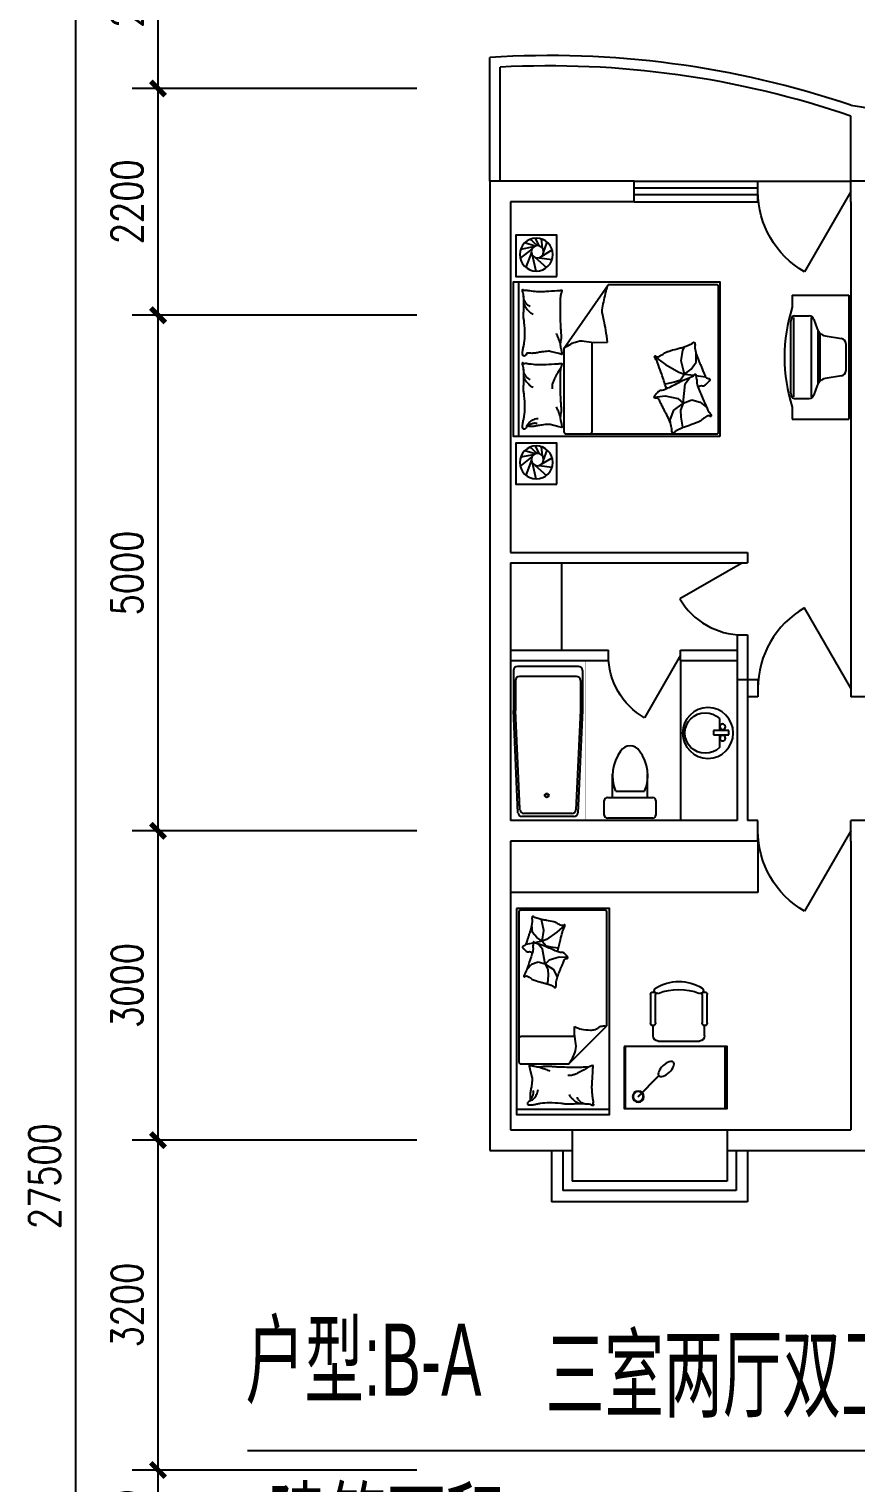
# Model space of a CAD drawing. Header units: millimetres. Extents: x 921 to 48431, y 453 to 41754.
# Drawn here: x 1517 to 9533, y 18397 to 32497 of the extents above; entities that cross this region are included whole.
import ezdxf
from ezdxf.enums import TextEntityAlignment as Align

# ---------------------------------------------------------------- set-up
doc = ezdxf.new("R2010")
doc.units = ezdxf.units.MM
for name, color, linetype in [('3', 7, 'Continuous'), ('4', 7, 'Continuous'), ('JJ', 8, 'Continuous'), ('LINE', 7, 'Continuous'), ('PUB_DIM', 3, 'Continuous'), ('PUB_WINDW', 7, 'Continuous'), ('T', 7, 'Continuous'), ('TOILET', 7, 'Continuous'), ('WALL', 255, 'Continuous'), ('WINDOW', 2, 'Continuous')]:
    doc.layers.add(name, color=color, linetype=linetype)
doc.styles.add('DIM_FONT', font='SIMPLEX', dxfattribs={"width": 0.8})
doc.styles.add('SIMPLEX', font='SIMPLEX.SHX')
doc.styles.get("Standard").update_dxf_attribs({"font": 'arial.ttf'})
doc.styles.add('STYLE1', font='swissko.ttf', dxfattribs={"width": 0.8})
doc.dimstyles.new('NORMAL', dxfattribs={"dimscale": 2, "dimtxt": 300, "dimasz": 1, "dimexe": 250, "dimexo": 300, "dimgap": 0.09, "dimtad": 1, "dimtoh": 1, "dimdec": 0, "dimzin": 0, "dimdsep": 46, "dimtxsty": 'DIM_FONT', "dimcen": 0.09, "dimadec": 0, "dimazin": 0, "dimtfac": 1, "dimtdec": 0, "dimtix": 1, "dimtofl": 0, "dimtmove": 2, "dimatfit": 3, "dimfxl": 1, "dimtolj": 1, "dimtzin": 0, "dimarcsym": 0})

# ---------------------------------------------------------------- blocks, each defined once
blk = doc.blocks.new('_DIMX')
at = {"const_width": 50}
blk.add_lwpolyline([(-70, -70), (70, 70)], dxfattribs=at)
blk = doc.blocks.new('*D47')
at = {"color": 4, "linetype": 'ByBlock', "transparency": 16777216}
for p, q in [((554694, -300900), (551136, -300900)), ((551386, -300901), (551386, -328399)), ((554694, -328400), (551136, -328400))]:
    blk.add_line(p, q, dxfattribs=at)
at = {"layer": 'DEFPOINTS', "color": 0, "linetype": 'ByBlock', "transparency": 16777216}
for p in [(554994, -300900), (551386, -328400), (554994, -328400)]:
    blk.add_point(p, dxfattribs=at)
at = {"color": 4, "linetype": 'ByBlock', "transparency": 16777216}
for p, rotation in [((551386, -300900), 90), ((551386, -328400), 270)]:
    blk.add_blockref('_DIMX', p, dxfattribs=dict(at, rotation=rotation))
at = {"color": 7, "linetype": 'ByBlock', "transparency": 16777216, "insert": (551086, -314650), "char_height": 300, "attachment_point": 5, "rotation": 90, "style": 'DIM_FONT'}
blk.add_mtext('\\A1;27500', dxfattribs=at)
blk = doc.blocks.new('*D43')
at = {"color": 4, "linetype": 'ByBlock', "transparency": 16777216}
for p, q in [((554694, -306300), (551936, -306300)), ((552186, -311299), (552186, -306301)), ((554694, -311300), (551936, -311300))]:
    blk.add_line(p, q, dxfattribs=at)
at = {"layer": 'DEFPOINTS', "color": 0, "linetype": 'ByBlock', "transparency": 16777216}
for p in [(552186, -306300), (554994, -306300), (554994, -311300)]:
    blk.add_point(p, dxfattribs=at)
at = {"color": 4, "linetype": 'ByBlock', "transparency": 16777216}
for p, rotation in [((552186, -306300), 90), ((552186, -311300), 270)]:
    blk.add_blockref('_DIMX', p, dxfattribs=dict(at, rotation=rotation))
at = {"color": 7, "linetype": 'ByBlock', "transparency": 16777216, "insert": (551886, -308800), "char_height": 300, "attachment_point": 5, "rotation": 90, "style": 'DIM_FONT'}
blk.add_mtext('\\A1;5000', dxfattribs=at)
blk = doc.blocks.new('_DBLK')
blk.add_line((-0.5, 0), (0, -0.866))
blk.add_arc((-0.5, 0), 1, 300, 0)
at = {"style": 'SIMPLEX', "flags": 9}
blk.add_attdef('A', text='', height=1, dxfattribs=at).set_placement((0, 1.5), align=Align.MIDDLE)
blk = doc.blocks.new('M_E10')
for p, q in [((-740, -70), (-740, -680)), ((-700, -30), (-302, -30)), ((-640, -90), (-640, -660)), ((-600, -50), (-300, -50)), ((-300, -50), (695, -96)), ((-298, -30), (724, -76)), ((730, -136), (730, -614)), ((760, -116), (760, -634)), ((-700, -720), (-302, -720)), ((-600, -700), (-300, -700)), ((695, -654), (-300, -700)), ((685, -654), (-300, -700)), ((724, -674), (-298, -720))]:
    blk.add_line(p, q)
at = {"const_width": 1.5}
for points in [[(-800, 0), (800, 0)], [(-800, -750), (-800, 0)], [(800, 0), (800, -750)], [(800, -750), (-800, -750)]]:
    blk.add_lwpolyline(points, dxfattribs=at)
for radius in [20, 16]:
    blk.add_circle((550, -386), radius)
for centre, start, end in [((-700, -70), 90, 180), ((-600, -90), 90, 180), ((-302, -70), 83.7966, 90), ((690, -136), 0, 83.3675), ((720, -116), 0, 83.7966), ((-700, -680), 180, 270), ((-600, -660), 180, 270), ((-302, -680), 270, 276.2034), ((690, -614), 276.6325, 0), ((720, -634), 276.2034, 0)]:
    blk.add_arc(centre, 40, start, end)
at = {"width": 0.8, "flags": 9}
for tag in ['XSIZE', 'YSIZE']:
    blk.add_attdef(tag, (0, 0), '', height=0.5, dxfattribs=at)
blk = doc.blocks.new('M_E33IEP')
for p, q in [((44, -21), (44, 20)), ((44, 20), (194, 20)), ((135, 135), (135, 20)), ((194, 20), (194, -21)), ((194, -21), (44, -21)), ((135, -21), (135, -144))]:
    blk.add_line(p, q)
for centre, radius in [((248, -5), 246), ((106, 56), 26.7), ((105, -55), 26.7)]:
    blk.add_circle(centre, radius)
blk.add_arc((274, -5), 197, 225.2527, 134.7473)
at = {"style": 'DIM_FONT', "width": 0.8, "flags": 9}
for tag in ['XSIZE', 'YSIZE']:
    blk.add_attdef(tag, (0, 0), '', height=0.5, dxfattribs=at)
at = {"width": 0.8, "flags": 9}
for tag in ['XSIZE', 'YSIZE']:
    blk.add_attdef(tag, (2, -251), '', height=150, dxfattribs=at)
blk = doc.blocks.new('*D42')
at = {"color": 4, "linetype": 'ByBlock', "transparency": 16777216}
for p, q in [((554694, -311300), (551936, -311300)), ((552186, -314299), (552186, -311301)), ((554694, -314300), (551936, -314300))]:
    blk.add_line(p, q, dxfattribs=at)
at = {"layer": 'DEFPOINTS', "color": 0, "linetype": 'ByBlock', "transparency": 16777216}
for p in [(552186, -311300), (554994, -311300), (554994, -314300)]:
    blk.add_point(p, dxfattribs=at)
at = {"color": 4, "linetype": 'ByBlock', "transparency": 16777216}
for p, rotation in [((552186, -311300), 90), ((552186, -314300), 270)]:
    blk.add_blockref('_DIMX', p, dxfattribs=dict(at, rotation=rotation))
at = {"color": 7, "linetype": 'ByBlock', "transparency": 16777216, "insert": (551886, -312800), "char_height": 300, "attachment_point": 5, "rotation": 90, "style": 'DIM_FONT'}
blk.add_mtext('\\A1;3000', dxfattribs=at)
blk = doc.blocks.new('*D41')
at = {"color": 4, "linetype": 'ByBlock', "transparency": 16777216}
for p, q in [((554694, -314300), (551936, -314300)), ((552186, -317499), (552186, -314301)), ((554694, -317500), (551936, -317500))]:
    blk.add_line(p, q, dxfattribs=at)
at = {"layer": 'DEFPOINTS', "color": 0, "linetype": 'ByBlock', "transparency": 16777216}
for p in [(552186, -314300), (554994, -314300), (554994, -317500)]:
    blk.add_point(p, dxfattribs=at)
at = {"color": 4, "linetype": 'ByBlock', "transparency": 16777216}
for p, rotation in [((552186, -314300), 90), ((552186, -317500), 270)]:
    blk.add_blockref('_DIMX', p, dxfattribs=dict(at, rotation=rotation))
at = {"color": 7, "linetype": 'ByBlock', "transparency": 16777216, "insert": (551886, -315900), "char_height": 300, "attachment_point": 5, "rotation": 90, "style": 'DIM_FONT'}
blk.add_mtext('\\A1;3200', dxfattribs=at)
blk = doc.blocks.new('*D40')
at = {"color": 4, "linetype": 'ByBlock', "transparency": 16777216}
for p, q in [((554694, -317500), (551936, -317500)), ((552186, -318699), (552186, -317501)), ((554694, -318700), (551936, -318700))]:
    blk.add_line(p, q, dxfattribs=at)
at = {"layer": 'DEFPOINTS', "color": 0, "linetype": 'ByBlock', "transparency": 16777216}
for p in [(552186, -317500), (554994, -317500), (554994, -318700)]:
    blk.add_point(p, dxfattribs=at)
at = {"color": 4, "linetype": 'ByBlock', "transparency": 16777216}
for p, rotation in [((552186, -317500), 90), ((552186, -318700), 270)]:
    blk.add_blockref('_DIMX', p, dxfattribs=dict(at, rotation=rotation))
at = {"color": 7, "linetype": 'ByBlock', "transparency": 16777216, "insert": (551886, -318100), "char_height": 300, "attachment_point": 5, "rotation": 90, "style": 'DIM_FONT'}
blk.add_mtext('\\A1;1200', dxfattribs=at)
blk = doc.blocks.new('M_C18')
at = {"linetype": 'Continuous'}
for p, q in [((-565, 349), (-565, -348)), ((595, 349), (595, -348))]:
    blk.add_line(p, q, dxfattribs=at)
blk.add_lwpolyline([(-582, -348), (-582, 352), (618, 352), (618, -348)], close=True, dxfattribs=at)
at = {"width": 0.8, "flags": 9}
for tag in ['XSIZE', 'YSIZE']:
    blk.add_attdef(tag, (0, 0), '', height=0.5, dxfattribs=at)
blk = doc.blocks.new('U_B21OCI')
for p, q in [((-331, 340), (-132, 137)), ((-330, 341), (-131, 138))]:
    blk.add_line(p, q)
for radius in [54, 48.4]:
    blk.add_circle((-331, 340), radius)
blk.add_ellipse((-60, 72), major_axis=(69.7, -66.4), ratio=0.460894)
at = {"style": 'DIM_FONT', "width": 0.6, "flags": 9}
for tag in ['XSIZE', 'YSIZE']:
    blk.add_attdef(tag, (0, 0), '', height=0.5, dxfattribs=at)
blk = doc.blocks.new('U_B1BIY')
at = {"layer": 'PUB_DIM'}
blk.add_blockref('U_B21OCI', (60, -72), dxfattribs=at)
at = {"style": 'DIM_FONT', "width": 0.8, "flags": 9}
for tag in ['XSIZE', 'YSIZE']:
    blk.add_attdef(tag, (0, 0), '', height=0.5, dxfattribs=at)
blk = doc.blocks.new('M_C32CXI')
for p, q in [((-188, 275), (87, 275)), ((87, 225), (-188, 225)), ((212, 250), (112, 250)), ((262, 200), (262, -200)), ((-188, -225), (87, -225)), ((87, -275), (-188, -275)), ((212, -250), (112, -250))]:
    blk.add_line(p, q)
for centre, radius, start, end in [((111, 0), 426, 148.1092, 211.8908), ((-227, 210), 28.1, 338.7607, 148.1092), ((314, 0), 552, 158.7607, 201.2393), ((-188, 250), 25, 90, 270), ((87, 250), 25, 270, 90), ((212, 200), 50, 0, 90), ((-227, -210), 28.1, 211.8908, 21.2393), ((-188, -250), 25, 90, 270), ((87, -250), 25, 270, 90), ((212, -200), 50, 270, 0)]:
    blk.add_arc(centre, radius, start, end)
at = {"width": 0.8, "flags": 9}
for tag in ['XSIZE', 'YSIZE']:
    blk.add_attdef(tag, (0, 0), '', height=0.5, dxfattribs=at)
blk = doc.blocks.new('M_C55HKH')
for p, q in [((0, -52), (900, -52)), ((26, -509), (26, -1968)), ((503, -489), (46, -489)), ((503, -489), (872, -858)), ((46, -761), (564, -761)), ((872, -1968), (872, -858)), ((146, -1456), (100, -1409)), ((278, -1459), (305, -1407)), ((299, -1273), (295, -1270)), ((307, -1352), (299, -1273)), ((305, -1407), (307, -1352)), ((357, -1410), (393, -1337)), ((393, -1337), (392, -1318)), ((211, -1478), (146, -1456)), ((278, -1459), (211, -1478)), ((278, -1459), (251, -1606)), ((278, -1459), (357, -1410)), ((317, -1498), (278, -1459)), ((412, -1527), (317, -1498)), ((495, -1523), (412, -1527)), ((163, -1664), (89, -1649)), ((249, -1682), (175, -1667)), ((249, -1682), (196, -1718)), ((219, -1643), (211, -1652)), ((251, -1606), (219, -1643)), ((249, -1682), (286, -1639)), ((249, -1682), (266, -1787)), ((292, -1700), (249, -1682)), ((286, -1639), (333, -1628)), ((333, -1628), (405, -1618)), ((154, -1766), (147, -1841)), ((196, -1718), (154, -1766)), ((266, -1787), (243, -1892)), ((391, -1769), (292, -1700)), ((469, -1839), (391, -1769)), ((46, -1988), (852, -1988))]:
    blk.add_line(p, q)
blk.add_lwpolyline([(0, -2000), (0, 0), (900, 0), (900, -2000)], close=True)
for points in [[(135, -134, -0.263368), (107, -115, -0.494818), (116, -96, -0.049225), (134, -94, -0.036831), (158, -96, -0.031893), (196, -104, 0.035782), (230, -111, 0.032941), (319, -117, 0.026564), (430, -111, 0.017905), (468, -106, -0.033397), (488, -104, -0.03204), (525, -104, 0.018442), (590, -107, 0.010837), (654, -107, 0.014624), (702, -104, 0.111249), (725, -96, -0.153708), (742, -92, -0.076444), (749, -94, -0.215512), (751, -96, -0.585858), (748, -99, 0.363489), (744, -102, 0.191716), (743, -113, -0.129675), (745, -130, -0.01735), (742, -147, 0.019326), (740, -162, 0.018818), (733, -230, 0.021828), (732, -289, 0.006204), (734, -323, 0.001963), (740, -430, 0.028341), (744, -466, -0.117014), (744, -475, -0.36606), (742, -476, -0.03973), (728, -473, -0.048309), (715, -468, 0.062981), (704, -464, 0.04058), (681, -461, 0.014345), (614, -458, 0.005484), (488, -459, 0.007153), (392, -462, 0.008762), (350, -465, -0.008153), (304, -468, -0.06251), (247, -463, 0.078669), (201, -461, 0.047825), (179, -466, -0.034494), (148, -473, -0.023571), (123, -476, -0.510228), (122, -475), (129, -445), (150, -363, 0.073041), (152, -343, 0.023305), (146, -282, 0.018299), (142, -259, -0.01097), (135, -221, -0.042281), (132, -187, -0.027201), (135, -133)], [(135, -134, -0.077379), (170, -159, -0.077379), (195, -194, -0.047525), (205, -218, -0.047525), (210, -244)], [(609, -107, 0.027842), (585, -118, 0.048685), (573, -126, 0.023666), (545, -150, 0.031223), (526, -171, 0.046801), (521, -179, 0.023191), (513, -196)], [(691, -102, 0.088153), (656, -105, 0.088153), (625, -120, 0.077547), (604, -142, 0.077547), (590, -169)], [(133, -150, -0.05369), (148, -163, -0.070312), (156, -175, -0.015448), (159, -183, -0.013244), (163, -194, -0.082127), (166, -212, -0.064164), (163, -235)], [(225, -460, 0.009729), (253, -451, 0.009729), (280, -441, 0.007971), (301, -432, 0.007971), (323, -423)], [(695, -462, 0.016108), (656, -436, 0.024599), (629, -421, 0.009477), (580, -397, 0.015937), (550, -385, 0.072521), (534, -381, 0.033339), (498, -381)], [(503, -489, -0.085272), (566, -599, -0.124044), (575, -686), (562, -782), (563, -854)], [(563, -854, -0.027362), (602, -838, -0.040834), (629, -830, -0.038441), (717, -821, -0.076528), (761, -826, -0.103649), (788, -840, 0.093398), (818, -857, 0.072727), (841, -861, 0.052315), (872, -858)], [(400, -1581, 0.025626), (402, -1591, 0.0108), (426, -1697, 0.00456), (445, -1769, 0.01125), (454, -1797, 0.069394), (462, -1813, -0.079756), (468, -1827, -0.106399), (469, -1839, -0.328642), (466, -1842, -0.299547), (461, -1840, 0.189917), (454, -1835, 0.033518), (446, -1833, 0.075627), (442, -1833, 0.053489), (436, -1835, 0.017838), (418, -1843, 0.038394), (397, -1855, -0.059529), (384, -1862, -0.035943), (362, -1869, -0.011245), (291, -1884, -0.006203), (259, -1889, 0.010783), (241, -1893, 0.019485), (230, -1895, 0.005062), (188, -1908, 0.101392), (167, -1919, -0.223768), (156, -1922, -0.25558), (153, -1920, -0.081563), (150, -1907, -0.071805), (151, -1893, 0.069985), (152, -1879, 0.03546), (145, -1831, 0.029432), (130, -1774, 0.001554), (121, -1746, -0.00152), (112, -1718, -0.004735), (102, -1689, 0.00382), (91, -1653, 0.296001), (66, -1634, -0.649774), (61, -1616, -0.02319), (65, -1613, 0.0288), (68, -1610, 0.005727), (73, -1605, -0.004358), (80, -1599, -0.027528), (94, -1586, -0.046214), (104, -1580, -0.194121), (117, -1579, 0.133719), (137, -1580, 0.005779), (155, -1575, 0.008882)]]:
    blk.add_lwpolyline(points, format="xyb")
blk.add_lwpolyline([(345, -1251, 0.101392), (366, -1238, -0.223768), (377, -1234, -0.25558), (380, -1236, -0.081563), (384, -1249, -0.071805), (384, -1263, 0.069985), (384, -1277, 0.03546), (394, -1324, 0.029432), (414, -1380, 0.001554), (425, -1407, -0.00152), (437, -1434, -0.004735), (448, -1462, 0.00382), (462, -1497, 0.296001), (488, -1515, -0.649774), (495, -1532, -0.02319), (491, -1536, 0.0288), (488, -1539, 0.005727), (484, -1544, -0.004358), (478, -1551, -0.027528), (464, -1564, -0.046214), (455, -1571, -0.194121), (442, -1573, 0.133719), (422, -1574, 0.011505), (387, -1586, 0.008882), (343, -1604, 0.012426), (286, -1629, -0.033612), (264, -1637), (218, -1652), (182, -1663, 0.224341), (170, -1674, -0.722772), (163, -1673, -0.103513), (163, -1670, 0.053465), (163, -1664, 0.030109), (161, -1646, -0.031436), (159, -1628, -0.05324), (160, -1616, 0.05518), (161, -1604, 0.056271), (157, -1583, 0.0108), (124, -1480, 0.00456), (100, -1409, 0.01125), (89, -1381, 0.069394), (80, -1366, -0.079756), (73, -1353, -0.106399), (71, -1341, -0.328642), (74, -1338, -0.299547), (79, -1340, 0.189917), (86, -1344, 0.033518), (94, -1345, 0.075627), (98, -1345, 0.053489), (104, -1343, 0.017838), (122, -1333, 0.038394), (141, -1319, -0.059529), (154, -1311, -0.035943), (175, -1303, -0.011245), (245, -1283, -0.006203), (276, -1275, 0.010783), (295, -1270, 0.019485), (305, -1266, 0.005062)], format="xyb", close=True)
for centre, start, end in [((46, -509), 90, 180), ((46, -741), 180, 270), ((46, -1968), 180, 270), ((852, -1968), 270, 0)]:
    blk.add_arc(centre, 20, start, end)
at = {"style": 'DIM_FONT', "width": 0.8, "flags": 9}
for tag in ['XSIZE', 'YSIZE']:
    blk.add_attdef(tag, (0, 0), '', height=0.5, dxfattribs=at)
blk = doc.blocks.new('M_E24TTP')
at = {"layer": 'TOILET', "color": 7}
for p, q in [((-170, 200), (-170, 430)), ((170, 200), (170, 430)), ((-250, 30), (-250, 170)), ((-220, 200), (220, 200)), ((-140, 260), (140, 260)), ((250, 170), (250, 30)), ((220, 0), (-220, 0))]:
    blk.add_line(p, q, dxfattribs=at)
for centre, radius, start, end in [((227, 413), 398, 143.3619, 202.5495), ((0, 590), 110, 33.4509, 146.5491), ((-227, 413), 398, 337.4505, 36.6381), ((-220, 170), 30, 90, 180), ((220, 170), 30, 0, 90), ((-220, 30), 30, 180, 270), ((220, 30), 30, 270, 0)]:
    blk.add_arc(centre, radius, start, end, dxfattribs=at)
at = {"style": 'DIM_FONT', "width": 0.8, "flags": 9}
for tag in ['XSIZE', 'YSIZE']:
    blk.add_attdef(tag, (0, 0), '', height=0.5, dxfattribs=at)
blk = doc.blocks.new('*D45')
at = {"color": 4, "linetype": 'ByBlock', "transparency": 16777216}
for p, q in [((554694, -302100), (551936, -302100)), ((552186, -304099), (552186, -302101)), ((554694, -304100), (551936, -304100))]:
    blk.add_line(p, q, dxfattribs=at)
at = {"layer": 'DEFPOINTS', "color": 0, "linetype": 'ByBlock', "transparency": 16777216}
for p in [(552186, -302100), (554994, -302100), (554994, -304100)]:
    blk.add_point(p, dxfattribs=at)
at = {"color": 4, "linetype": 'ByBlock', "transparency": 16777216}
for p, rotation in [((552186, -302100), 90), ((552186, -304100), 270)]:
    blk.add_blockref('_DIMX', p, dxfattribs=dict(at, rotation=rotation))
at = {"color": 7, "linetype": 'ByBlock', "transparency": 16777216, "insert": (551886, -303100), "char_height": 300, "attachment_point": 5, "rotation": 90, "style": 'DIM_FONT'}
blk.add_mtext('\\A1;2000', dxfattribs=at)
blk = doc.blocks.new('*D44')
at = {"color": 4, "linetype": 'ByBlock', "transparency": 16777216}
for p, q in [((554694, -304100), (551936, -304100)), ((552186, -306299), (552186, -304101)), ((554694, -306300), (551936, -306300))]:
    blk.add_line(p, q, dxfattribs=at)
at = {"layer": 'DEFPOINTS', "color": 0, "linetype": 'ByBlock', "transparency": 16777216}
for p in [(552186, -304100), (554994, -304100), (554994, -306300)]:
    blk.add_point(p, dxfattribs=at)
at = {"color": 4, "linetype": 'ByBlock', "transparency": 16777216}
for p, rotation in [((552186, -304100), 90), ((552186, -306300), 270)]:
    blk.add_blockref('_DIMX', p, dxfattribs=dict(at, rotation=rotation))
at = {"color": 7, "linetype": 'ByBlock', "transparency": 16777216, "insert": (551886, -305200), "char_height": 300, "attachment_point": 5, "rotation": 90, "style": 'DIM_FONT'}
blk.add_mtext('\\A1;2200', dxfattribs=at)
blk = doc.blocks.new('M_C5')
for p, q in [((-60, 63), (-50, 152)), ((-28, 86), (7, 160)), ((-9, 88), (59, 149)), ((-54, -14), (-154, 45)), ((-71, 21), (-106, 120)), ((12, 83), (112, 114)), ((26, 75), (152, 50)), ((42, 53), (156, -35)), ((48, 21), (102, -123)), ((-26, -30), (-153, -47)), ((14, -26), (-99, -126)), ((41, -2), (5, -160))]:
    blk.add_line(p, q)
for centre, radius in [((0, 0), 160), ((-11, 28), 60)]:
    blk.add_circle(centre, radius)
at = {"width": 0.8, "flags": 9}
for tag in ['XSIZE', 'YSIZE']:
    blk.add_attdef(tag, (0, 0), '', height=0.5, dxfattribs=at)
blk = doc.blocks.new('M_C54TQD')
for p, q in [((0, -52), (1500, -52)), ((26, -509), (26, -1968)), ((853, -489), (46, -489)), ((853, -489), (1472, -916)), ((46, -761), (915, -761)), ((1472, -1968), (1472, -916)), ((381, -1368), (395, -1471)), ((778, -1368), (698, -1472)), ((161, -1514), (137, -1518)), ((255, -1552), (161, -1514)), ((395, -1471), (369, -1593)), ((528, -1559), (509, -1470)), ((698, -1472), (623, -1603)), ((90, -1638), (87, -1645)), ((188, -1621), (90, -1638)), ((257, -1618), (188, -1621)), ((324, -1645), (255, -1552)), ((324, -1645), (257, -1618)), ((369, -1593), (324, -1645)), ((324, -1645), (510, -1664)), ((324, -1645), (355, -1728)), ((510, -1664), (560, -1700)), ((548, -1617), (528, -1559)), ((605, -1658), (548, -1617)), ((605, -1658), (594, -1752)), ((623, -1603), (605, -1658)), ((605, -1658), (734, -1626)), ((605, -1658), (655, -1721)), ((734, -1626), (837, -1640)), ((837, -1640), (873, -1660)), ((335, -1810), (281, -1873)), ((355, -1728), (335, -1810)), ((560, -1700), (572, -1709)), ((592, -1767), (580, -1861)), ((655, -1721), (720, -1769)), ((720, -1769), (813, -1769)), ((46, -1988), (1452, -1988))]:
    blk.add_line(p, q)
blk.add_lwpolyline([(0, -2000), (0, 0), (1500, 0), (1500, -2000)], close=True)
for points in [[(101, -127, -0.263368), (73, -108, -0.494818), (82, -89, -0.049225), (100, -88, -0.036831), (124, -89, -0.031893), (161, -97, 0.035782), (195, -104, 0.032941), (285, -110, 0.026564), (396, -104, 0.017905), (434, -99, -0.033397), (454, -97, -0.03204), (491, -97, 0.018442), (555, -101, 0.010837), (620, -100, 0.014624), (668, -97, 0.111249), (691, -89, -0.153708), (708, -86, -0.076444), (715, -87, -0.215512), (717, -89, -0.585858), (714, -92, 0.363489), (709, -95, 0.191716), (709, -106, -0.129675), (711, -123, -0.01735), (708, -140, 0.019326), (706, -155, 0.018818), (699, -223, 0.021828), (698, -283, 0.006204), (700, -316, 0.001963), (706, -423, 0.028341), (710, -459, -0.117014), (709, -468, -0.36606), (708, -469, -0.03973), (694, -466, -0.048309), (681, -461, 0.062981), (670, -457, 0.04058), (647, -454, 0.014345), (580, -451, 0.005484), (454, -452, 0.007153), (358, -455, 0.008762), (316, -458, -0.008153), (270, -461, -0.06251), (213, -456, 0.078669), (167, -454, 0.047825), (145, -459, -0.034494), (114, -466, -0.023571), (89, -469, -0.510228), (88, -468), (95, -438), (116, -356, 0.073041), (118, -336, 0.023305), (112, -275, 0.018299), (108, -252, -0.01097), (101, -214, -0.042281), (98, -180, -0.027201), (101, -126)], [(101, -127, -0.077379), (136, -152, -0.077379), (161, -187, -0.047525), (171, -211, -0.047525), (176, -238)], [(575, -101, 0.027842), (551, -111, 0.048685), (539, -119, 0.023666), (511, -144, 0.031223), (492, -164, 0.046801), (486, -172, 0.023191), (478, -189)], [(657, -95, 0.088153), (622, -98, 0.088153), (591, -114, 0.077547), (569, -135, 0.077547), (555, -162)], [(810, -127, -0.263368), (782, -108, -0.494818), (791, -89, -0.049225), (809, -88, -0.036831), (833, -89, -0.031893), (871, -97, 0.035782), (905, -104, 0.032941), (994, -110, 0.026564), (1106, -104, 0.017905), (1143, -99, -0.033397), (1163, -97, -0.03204), (1200, -97, 0.018442), (1265, -101, 0.010837), (1329, -100, 0.014624), (1377, -97, 0.111249), (1400, -89, -0.153708), (1417, -86, -0.076444), (1424, -87, -0.215512), (1426, -89, -0.585858), (1423, -92, 0.363489), (1419, -95, 0.191716), (1419, -106, -0.129675), (1421, -123, -0.01735), (1418, -140, 0.019326), (1415, -155, 0.018818), (1408, -223, 0.021828), (1407, -283, 0.006204), (1409, -316, 0.001963), (1415, -423, 0.028341), (1419, -459, -0.117014), (1419, -468, -0.36606), (1417, -469, -0.03973), (1404, -466, -0.048309), (1390, -461, 0.062981), (1379, -457, 0.04058), (1356, -454, 0.014345), (1289, -451, 0.005484), (1164, -452, 0.007153), (1067, -455, 0.008762), (1025, -458, -0.008153), (979, -461, -0.06251), (922, -456, 0.078669), (877, -454, 0.047825), (854, -459, -0.034494), (823, -466, -0.023571), (798, -469, -0.510228), (797, -468), (805, -438), (825, -356, 0.073041), (827, -336, 0.023305), (821, -275, 0.018299), (817, -252, -0.01097), (810, -214, -0.042281), (807, -180, -0.027201), (810, -126)], [(1284, -101, 0.027842), (1260, -111, 0.048685), (1248, -119, 0.023666), (1220, -144, 0.031223), (1201, -164, 0.046801), (1196, -172, 0.023191), (1188, -189)], [(1366, -95, 0.088153), (1332, -98, 0.088153), (1300, -114, 0.077547), (1279, -135, 0.077547), (1265, -162)], [(99, -143, -0.05369), (114, -156, -0.070312), (122, -168, -0.015448), (125, -177, -0.013244), (129, -187, -0.082127), (132, -205, -0.064164), (129, -228)], [(191, -454, 0.009729), (219, -445, 0.009729), (246, -435, 0.007971), (267, -426, 0.007971), (289, -416)], [(661, -455, 0.016108), (622, -429, 0.024599), (595, -414, 0.009477), (546, -391, 0.015937), (516, -378, 0.072521), (500, -375, 0.033339), (463, -375)], [(901, -454, 0.009729), (928, -445, 0.009729), (955, -435, 0.007971), (977, -426, 0.007971), (998, -416)], [(853, -489, -0.085272), (917, -599, -0.124044), (926, -686), (912, -782), (914, -912)], [(914, -912, 0.007867), (1032, -894, 0.009508), (1128, -876, 0.006616), (1193, -862, -0.023828), (1212, -858, -0.080713), (1230, -859, -0.009591), (1383, -891, -0.013133), (1416, -899, -0.007859), (1472, -916)], [(464, -1480, 0.025626), (476, -1478, 0.0108), (605, -1436, 0.00456), (692, -1405, 0.01125), (727, -1391, 0.069394), (746, -1380, -0.079756), (763, -1371, -0.106399), (778, -1368, -0.328642), (782, -1372, -0.299547), (779, -1378, 0.189917), (774, -1387, 0.033518), (773, -1397, 0.075627), (773, -1402, 0.053489), (776, -1410, 0.017838), (788, -1432, 0.038394), (805, -1456, -0.059529), (816, -1472, -0.035943), (826, -1498, -0.011245), (852, -1585, -0.006203), (862, -1624, 0.010783), (868, -1647, 0.019485), (873, -1660, 0.005062), (892, -1710, 0.101392), (909, -1736, -0.223768), (914, -1749, -0.25558), (911, -1754, -0.081563), (895, -1759, -0.071805), (878, -1759, 0.069985), (861, -1759, 0.03546), (801, -1772, 0.029432), (732, -1797, 0.001554), (699, -1811, -0.00152), (665, -1826, -0.004735), (629, -1840, 0.00382), (586, -1859, 0.296001), (564, -1891, -0.649774), (542, -1900, -0.02319), (538, -1895, 0.0288), (534, -1892, 0.005727), (527, -1886, -0.004358), (519, -1878, -0.027528), (502, -1861, -0.046214), (493, -1850, -0.194121), (490, -1833, 0.133719), (489, -1809, 0.005779), (482, -1787, 0.008882)]]:
    blk.add_lwpolyline(points, format="xyb")
blk.add_lwpolyline([(58, -1583, 0.101392), (40, -1559, -0.223768), (34, -1546, -0.25558), (36, -1541, -0.081563), (52, -1535, -0.071805), (69, -1534, 0.069985), (86, -1532, 0.03546), (145, -1515, 0.029432), (211, -1485, 0.001554), (244, -1468, -0.00152), (276, -1451, -0.004735), (311, -1433, 0.00382), (353, -1412, 0.296001), (372, -1378, -0.649774), (393, -1367, -0.02319), (398, -1372, 0.0288), (402, -1375, 0.005727), (409, -1380, -0.004358), (418, -1387, -0.027528), (436, -1403, -0.046214), (445, -1414, -0.194121), (450, -1430, 0.133719), (453, -1454, 0.011505), (471, -1496, 0.008882), (497, -1550, 0.012426), (535, -1618, -0.033612), (547, -1644), (570, -1701), (588, -1744, 0.224341), (603, -1757, -0.722772), (603, -1766, -0.103513), (599, -1767, 0.053465), (592, -1767, 0.030109), (569, -1772, -0.031436), (547, -1776, -0.05324), (532, -1776, 0.05518), (517, -1777, 0.056271), (492, -1783, 0.0108), (366, -1835, 0.00456), (281, -1873, 0.01125), (247, -1889, 0.069394), (229, -1902, -0.079756), (213, -1912, -0.106399), (199, -1915, -0.328642), (195, -1912, -0.299547), (196, -1906, 0.189917), (201, -1896, 0.033518), (202, -1886, 0.075627), (201, -1882, 0.053489), (197, -1874, 0.017838), (184, -1853, 0.038394), (165, -1830, -0.059529), (153, -1815, -0.035943), (140, -1790, -0.011245), (108, -1705, -0.006203), (95, -1667, 0.010783), (87, -1645, 0.019485), (82, -1632, 0.005062)], format="xyb", close=True)
for centre, start, end in [((46, -509), 90, 180), ((46, -741), 180, 270), ((46, -1968), 180, 270), ((1452, -1968), 270, 0)]:
    blk.add_arc(centre, 20, start, end)
at = {"style": 'DIM_FONT', "width": 0.8, "flags": 9}
for tag in ['XSIZE', 'YSIZE']:
    blk.add_attdef(tag, (0, 0), '', height=0.5, dxfattribs=at)
blk = doc.blocks.new('Z1')
at = {"layer": '4'}
for p, q in [((0, 0), (1200, 0)), ((0, -550), (0, 0)), ((1200, -550), (1200, 0)), ((392, -230), (418, -72)), ((468, -30), (732, -30)), ((782, -72), (808, -230)), ((200, -527), (200, -386)), ((215, -365), (985, -365)), ((234, -339), (325, -308)), ((344, -300), (856, -300)), ((365, -283), (835, -283)), ((875, -308), (966, -339)), ((1000, -527), (1000, -386)), ((0, -550), (115, -550)), ((215, -537), (985, -537)), ((223, -556), (260, -565)), ((940, -565), (977, -556)), ((1085, -550), (1200, -550)), ((260, -565), (940, -565))]:
    blk.add_line(p, q, dxfattribs=at)
for centre, radius, start, end in [((468, -80), 50, 90, 170.5377), ((732, -80), 50, 9.4623, 90), ((293, -213), 100, 288.4349, 350.5377), ((907, -213), 100, 189.4623, 251.5651), ((250, -386), 50, 108.4349, 180), ((950, -386), 50, 0, 71.5651), ((600, 981), 1606, 252.4358, 287.5642), ((230, -527), 30, 180, 255.9638), ((970, -527), 30, 284.0362, 0)]:
    blk.add_arc(centre, radius, start, end, dxfattribs=at)
blk = doc.blocks.new('U_B16KIP')
at = {"layer": 'JJ', "xscale": -1, "rotation": 89.99999999993828}
blk.add_blockref('Z1', (-550, 1200), dxfattribs=at)
at = {"style": 'DIM_FONT', "width": 0.8, "flags": 9}
for tag in ['XSIZE', 'YSIZE']:
    blk.add_attdef(tag, (0, 0), '', height=0.5, dxfattribs=at)
blk = doc.blocks.new('_WBLK')
for p, q in [((-0.5, 0.5), (0.5, 0.5)), ((0.5, 0.167), (-0.5, 0.167)), ((0.5, -0.167), (-0.5, -0.167)), ((-0.5, -0.5), (0.5, -0.5))]:
    blk.add_line(p, q)
at = {"style": 'SIMPLEX', "flags": 9}
blk.add_attdef('A', text='', height=1, dxfattribs=at).set_placement((0, 1.5), align=Align.MIDDLE)
blk = doc.blocks.new('1T4F64')
at = {"layer": '3'}
for p, q in [((-6650.8, -3345.9), (-6650.8, -2145.9)), ((-6550.8, -3345.9), (-6550.8, -2240.3)), ((-3150.8, -3345.9), (-3150.8, -2713.9)), ((-4050.8, -3345.9), (-3150.8, -3345.9)), ((-5950.8, -7893.9), (-5950.8, -7045.9)), ((-4800.8, -7993.9), (-4800.8, -9545.9)), ((-4050.8, -9745.9), (-4050.8, -10245.9)), ((-4050.8, -10245.9), (-6450.8, -10245.9)), ((-5850.8, -12545.9), (-4350.8, -12545.9)), ((-6050.8, -12745.9), (-6050.8, -13245.9)), ((-5940.8, -12745.9), (-5940.8, -13135.9)), ((-5850.8, -12745.9), (-5850.8, -13045.9)), ((-4350.8, -12745.9), (-4350.8, -13045.9)), ((-4260.8, -12745.9), (-4260.8, -13135.9)), ((-4150.8, -12745.9), (-4150.8, -13245.9)), ((-4350.8, -13045.9), (-5850.8, -13045.9)), ((-4150.8, -13245.9), (-6050.8, -13245.9)), ((-4260.8, -13135.9), (-5940.8, -13135.9))]:
    blk.add_line(p, q, dxfattribs=at)
for points in [[(-5999.4, -4269.9), (-5999.4, -3869.9), (-6399.4, -3869.9), (-6399.4, -4269.9)], [(-5999.4, -6285.5), (-5999.4, -5885.5), (-6399.4, -5885.5), (-6399.4, -6285.5)]]:
    blk.add_lwpolyline(points, close=True, dxfattribs=at)
for centre, radius, start, end in [((-6076.2, -11274.4), 9146.6, 71.34709, 93.60183), ((-6076.2, -11274.4), 9046.6, 71.13316, 93.00728), ((1913.4, 26708.6), 29751.1, 260.19933, 263.41017)]:
    blk.add_arc(centre, radius, start, end, dxfattribs=at)
at = {"layer": 'T'}
blk.add_line((-9000.2, -15656.8), (-2335.5, -15656.8), dxfattribs=at)
at = {"layer": 'WALL'}
for p, q in [((-6650.8, -3345.9), (-6650.8, -12745.9)), ((-5250.8, -3345.9), (-6650.8, -3345.9)), ((-5250.8, -3545.9), (-5250.8, -3345.9)), ((-4050.8, -3545.9), (-4050.8, -3345.9)), ((-4050.8, -3545.9), (-4050.8, -3345.9)), ((-3150.8, -3545.9), (-3150.8, -3345.9)), ((-2250.8, -3345.9), (-3150.8, -3345.9)), ((-6450.8, -3545.9), (-6450.8, -6945.9)), ((-5250.8, -3545.9), (-6450.8, -3545.9)), ((-3150.8, -3545.9), (-3150.8, -8183.2)), ((-6450.8, -6945.9), (-4150.8, -6945.9)), ((-6450.8, -7045.9), (-6450.8, -9545.9)), ((-6450.8, -7045.9), (-4250.8, -7045.9)), ((-4250.8, -7045.9), (-4150.8, -7045.9)), ((-4150.8, -6945.9), (-4150.8, -7045.9)), ((-4250.8, -7745.9), (-4250.8, -9545.9)), ((-4250.8, -7745.9), (-4150.8, -7745.9)), ((-4150.8, -7745.9), (-4150.8, -9545.9)), ((-6450.8, -7893.9), (-5500.8, -7893.9)), ((-5500.8, -7993.9), (-5500.8, -7893.9)), ((-4800.8, -7893.9), (-4250.8, -7893.9)), ((-4800.8, -7993.9), (-4800.8, -7893.9)), ((-6450.8, -7993.9), (-5500.8, -7993.9)), ((-4800.8, -7993.9), (-4250.8, -7993.9)), ((-4050.8, -8183.2), (-4250.8, -8183.2)), ((-4050.8, -8183.2), (-4050.8, -8345.9)), ((-3150.8, -8183.2), (-3150.8, -8345.9)), ((-4050.8, -8345.9), (-4150.8, -8345.9)), ((-2950.8, -8345.9), (-3150.8, -8345.9)), ((-4250.8, -9545.9), (-6450.8, -9545.9)), ((-4050.8, -9545.9), (-4150.8, -9545.9)), ((-4050.8, -9745.9), (-4050.8, -9545.9)), ((-2050.8, -9545.9), (-3150.8, -9545.9)), ((-3150.8, -9745.9), (-3150.8, -9545.9)), ((-4050.8, -9745.9), (-6450.8, -9745.9)), ((-6450.8, -9745.9), (-6450.8, -12545.9)), ((-3150.8, -9745.9), (-3150.8, -12545.9)), ((-6450.8, -12545.9), (-5850.8, -12545.9)), ((-5850.8, -12545.9), (-5850.8, -12745.9)), ((-4350.8, -12545.9), (-4350.8, -12745.9)), ((-4350.8, -12545.9), (-3150.8, -12545.9)), ((-6650.8, -12745.9), (-5850.8, -12745.9)), ((-4350.8, -12745.9), (-2650.8, -12745.9))]:
    blk.add_line(p, q, dxfattribs=at)
at = {"layer": '3', "xscale": -1}
for name, p in [('M_C5', (-6199.4, -4058.1)), ('U_B16KIP', (-3718.9, -5652.9)), ('M_C5', (-6199.4, -6073.7))]:
    blk.add_blockref(name, p, dxfattribs=at)
at = {"layer": '3', "rotation": 90}
blk.add_blockref('M_C54TQD', (-6420.2, -5822.7), dxfattribs=at)
at = {"layer": '3', "xscale": 0.97, "yscale": 0.97, "zscale": 0.97, "rotation": 270}
blk.add_blockref('M_E10', (-5723.3, -8769.9), dxfattribs=at)
at = {"layer": '3'}
blk.add_blockref('M_E24TTP', (-5290.1, -9523.4), dxfattribs=at)
at = {"layer": '3', "xscale": -1}
for name, p, rotation in [('M_C32CXI', (-4817.7, -11423.2), 89.99999999999999), ('U_B1BIY', (-4940.5, -11956.2), 180)]:
    blk.add_blockref(name, p, dxfattribs=dict(at, rotation=rotation))
at = {"layer": '3', "xscale": -0.83333, "yscale": 0.85714, "rotation": 180}
blk.add_blockref('M_C18', (-4863.8, -12037.6), dxfattribs=at)
at = {"layer": 'LINE', "xscale": -1}
blk.add_blockref('M_E33IEP', (-4287.6, -8693), dxfattribs=at)
at = {"layer": 'LINE', "xscale": -1, "rotation": 180}
blk.add_blockref('M_C55HKH', (-6391.5, -12399.4), dxfattribs=at)
at = {"layer": 'WINDOW'}
for name, p, xscale, yscale, zscale in [('_WBLK', (-4650.8, -3445.9), 1200, 200.000000000029, 1200), ('_DBLK', (-3600.8, -3445.9), -900, 900, 900), ('_DBLK', (-5150.8, -7943.9), -700, 700, 700)]:
    blk.add_blockref(name, p, dxfattribs=dict(at, xscale=xscale, yscale=yscale, zscale=zscale))
for p, xscale, yscale, zscale, rotation in [((-4200.8, -7395.9), 700, 700, 700, 270), ((-3600.8, -8264.5), 900, 900, 900, 180), ((-3600.8, -9645.9), 900, -900, 900, 180)]:
    blk.add_blockref('_DBLK', p, dxfattribs=dict(at, xscale=xscale, yscale=yscale, zscale=zscale, rotation=rotation))
at = {"layer": 'T', "style": 'STYLE1', "width": 0.6}
for s, p in [('户型:B-A', (-9017.7, -15126)), ('三室两厅双卫', (-6109.6, -15260.7)), ('建筑面积：', (-8793.8, -16744.9))]:
    blk.add_text(s, height=700, dxfattribs=at).set_placement(p)
at = {"layer": '3'}
for base, p1, p2, picture, middle in [((-10666.6, -26745.9), (-7058.2, 754.1), (-7058.2, -26745.9), '*D47', (-10966.6, -12995.9)), ((-9866.6, -445.9), (-7058.2, -2445.9), (-7058.2, -445.9), '*D45', (-10166.6, -1445.9)), ((-9866.6, -2445.9), (-7058.2, -4645.9), (-7058.2, -2445.9), '*D44', (-10166.6, -3545.9)), ((-9866.6, -4645.9), (-7058.2, -9645.9), (-7058.2, -4645.9), '*D43', (-10166.6, -7145.9)), ((-9866.6, -9645.9), (-7058.2, -12645.9), (-7058.2, -9645.9), '*D42', (-10166.6, -11145.9)), ((-9866.6, -12645.9), (-7058.2, -15845.9), (-7058.2, -12645.9), '*D41', (-10166.6, -14245.9)), ((-9866.6, -15845.9), (-7058.2, -17045.9), (-7058.2, -15845.9), '*D40', (-10166.6, -16445.9))]:
    dim = blk.add_linear_dim(base=base, p1=p1, p2=p2, angle=90, dimstyle='NORMAL', dxfattribs=at)
    dim.commit()
    dim.dimension.update_dxf_attribs({"geometry": picture, "text_midpoint": middle, "insert": (-562052.7, 301653.9)})

msp = doc.modelspace()

# ---------------------------------------------------------------- block references
at = {"layer": 'PUB_WINDW'}
msp.add_blockref('1T4F64', (12634, 34368), dxfattribs=at)

doc.saveas('drawing.dxf')
